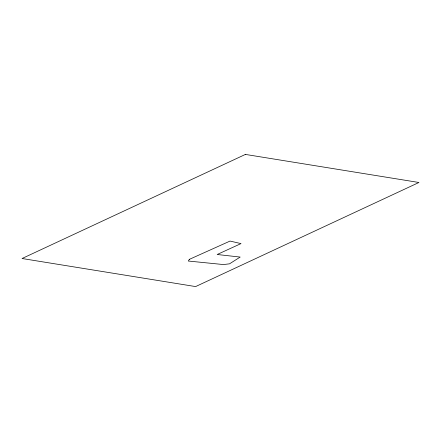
<?xml version="1.0" encoding="UTF-8"?>
<svg xmlns="http://www.w3.org/2000/svg" width="441" height="441" viewBox="0 0 441 441"><rect width="100%" height="100%" fill="white"/><g stroke="black" fill="none" stroke-linecap="round" stroke-linejoin="round"><path stroke-width="0.66" d="M189.365 259.352L188.296 261.033L223.4 264.556L229.513 263.834L240.169 257.07L217.176 254.501L241.006 243.597L230.042 241.073L189.365 259.352M245.394 154.422L22.05 258.514L195.606 286.578L418.95 182.486L245.394 154.422"/></g></svg>
